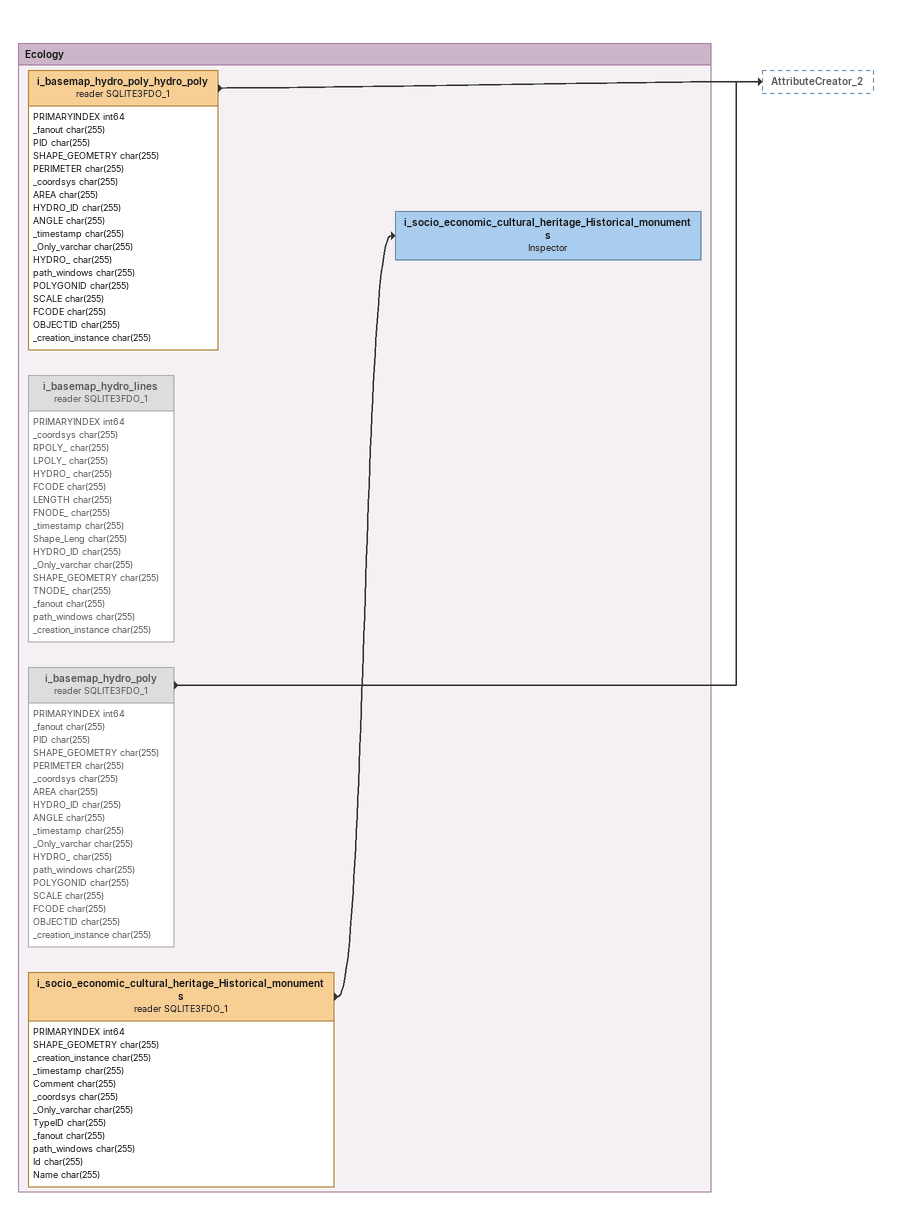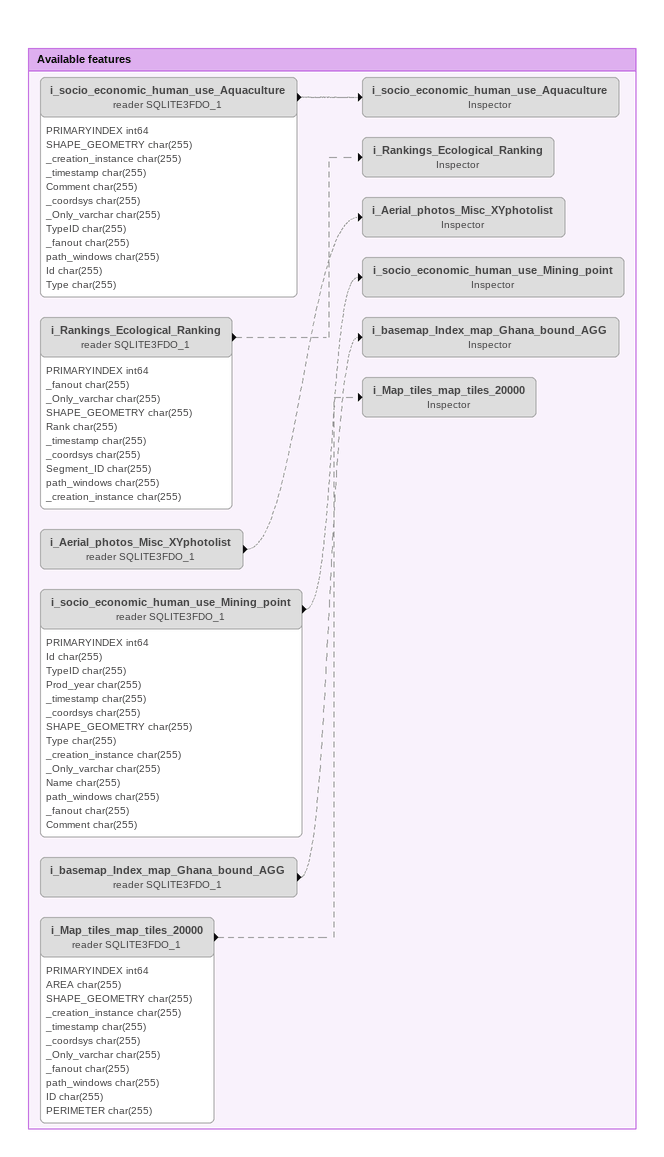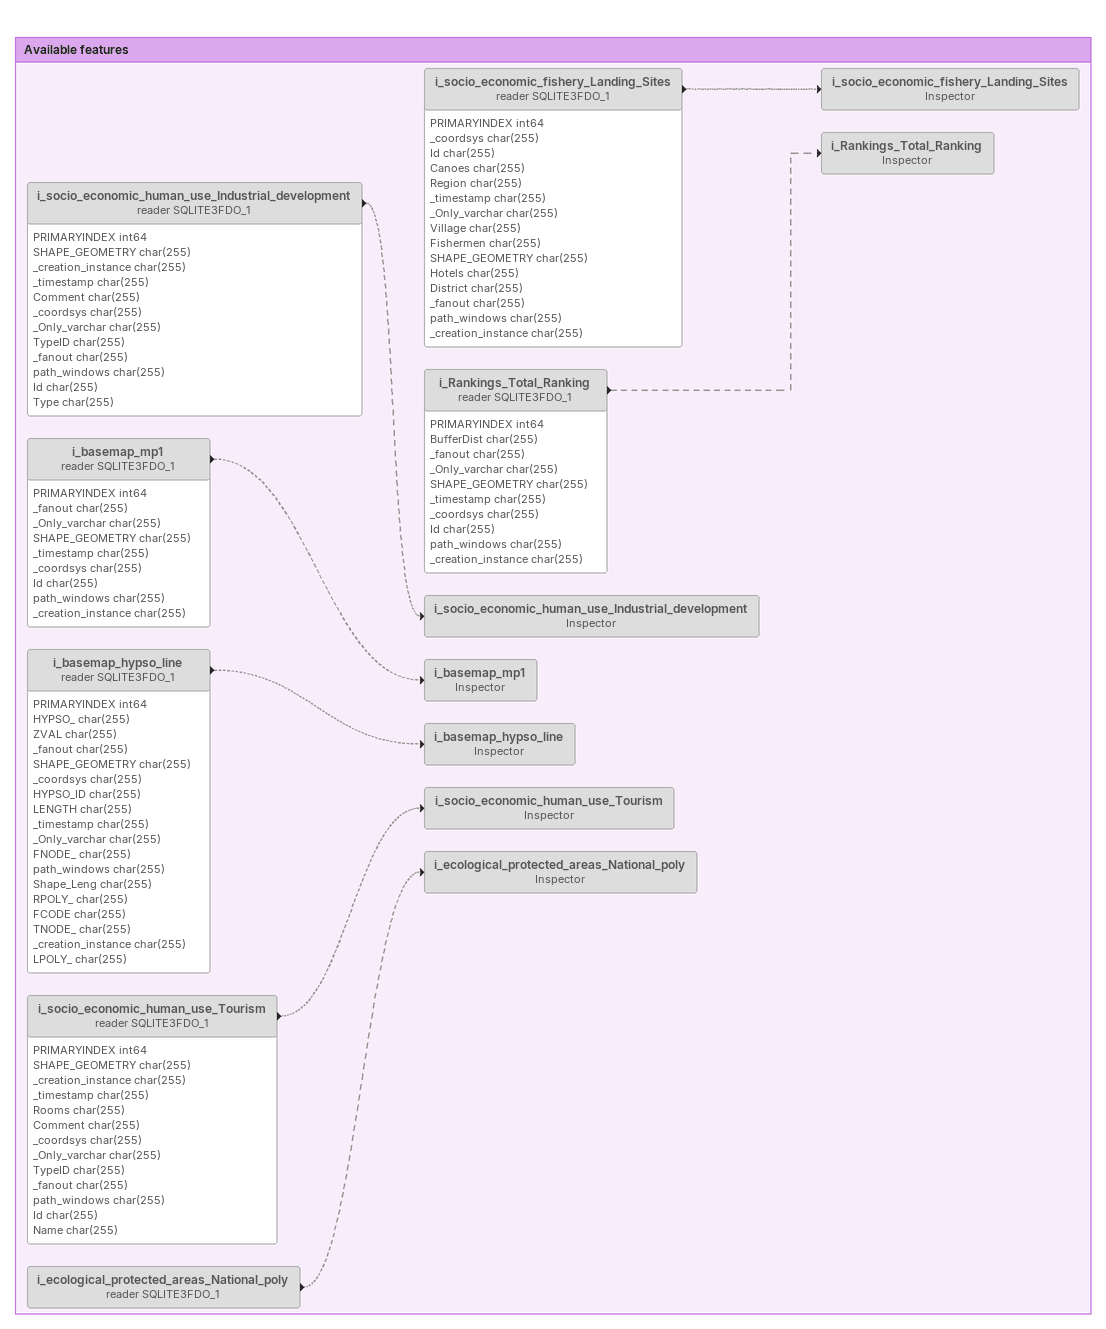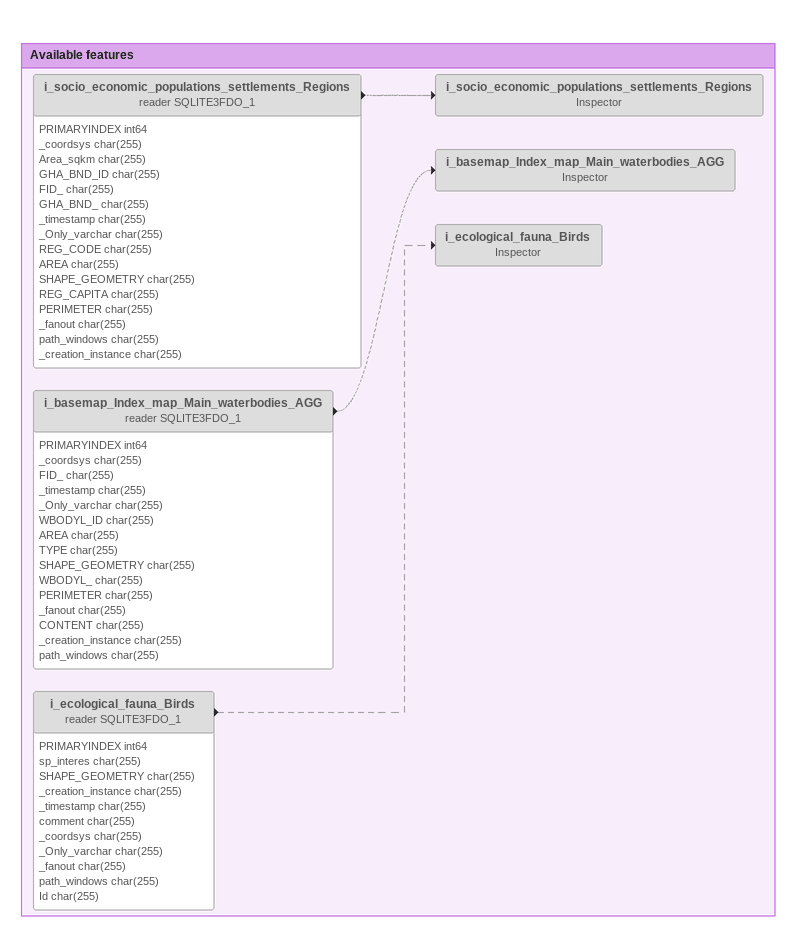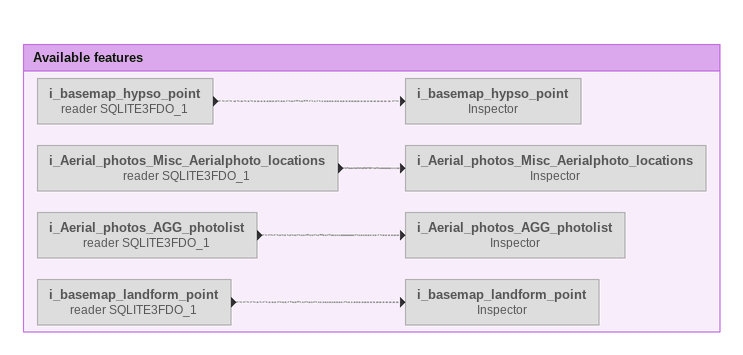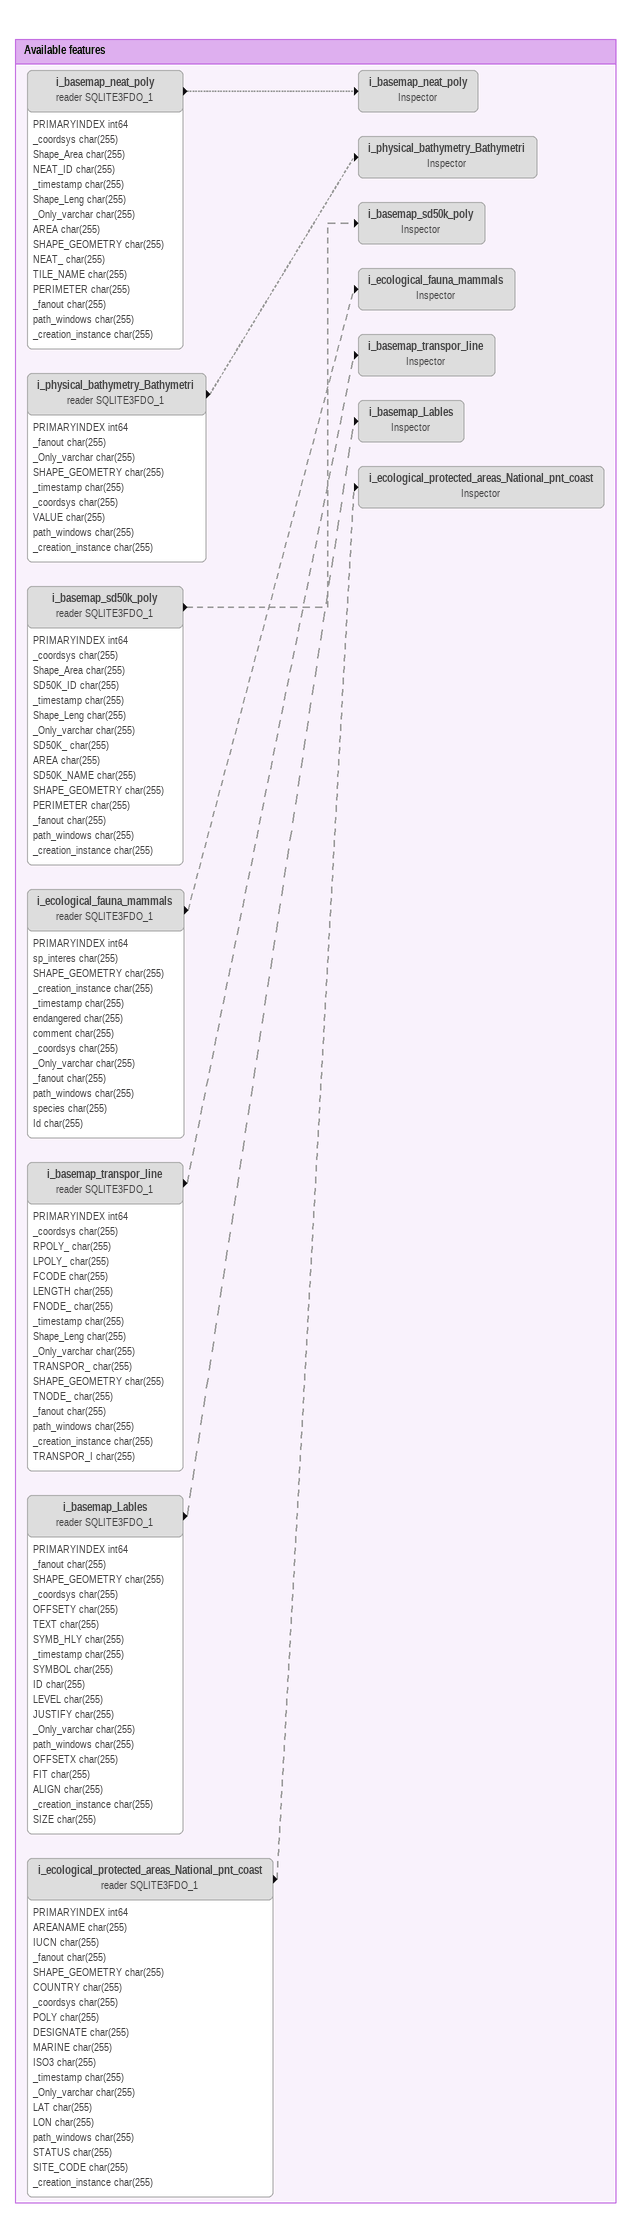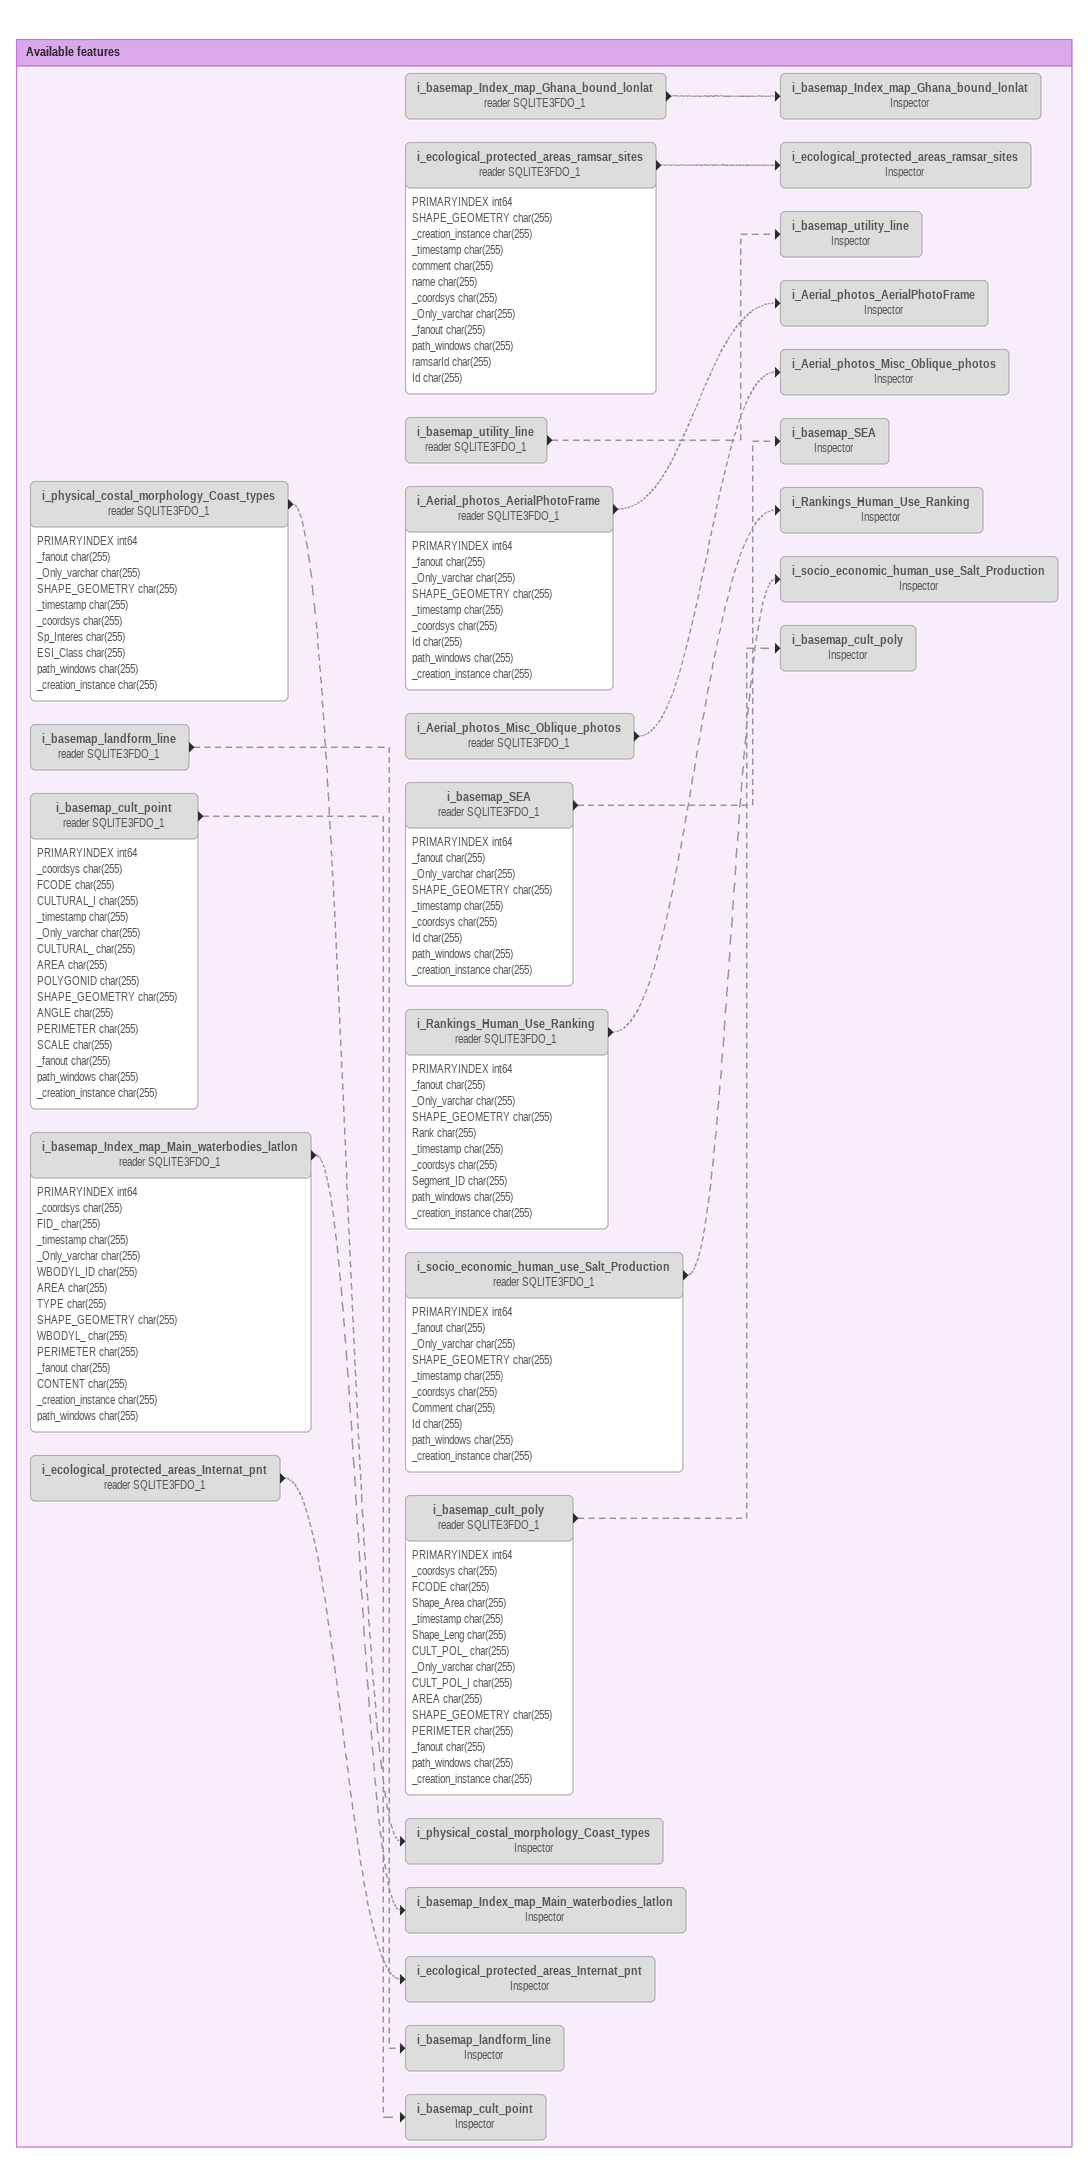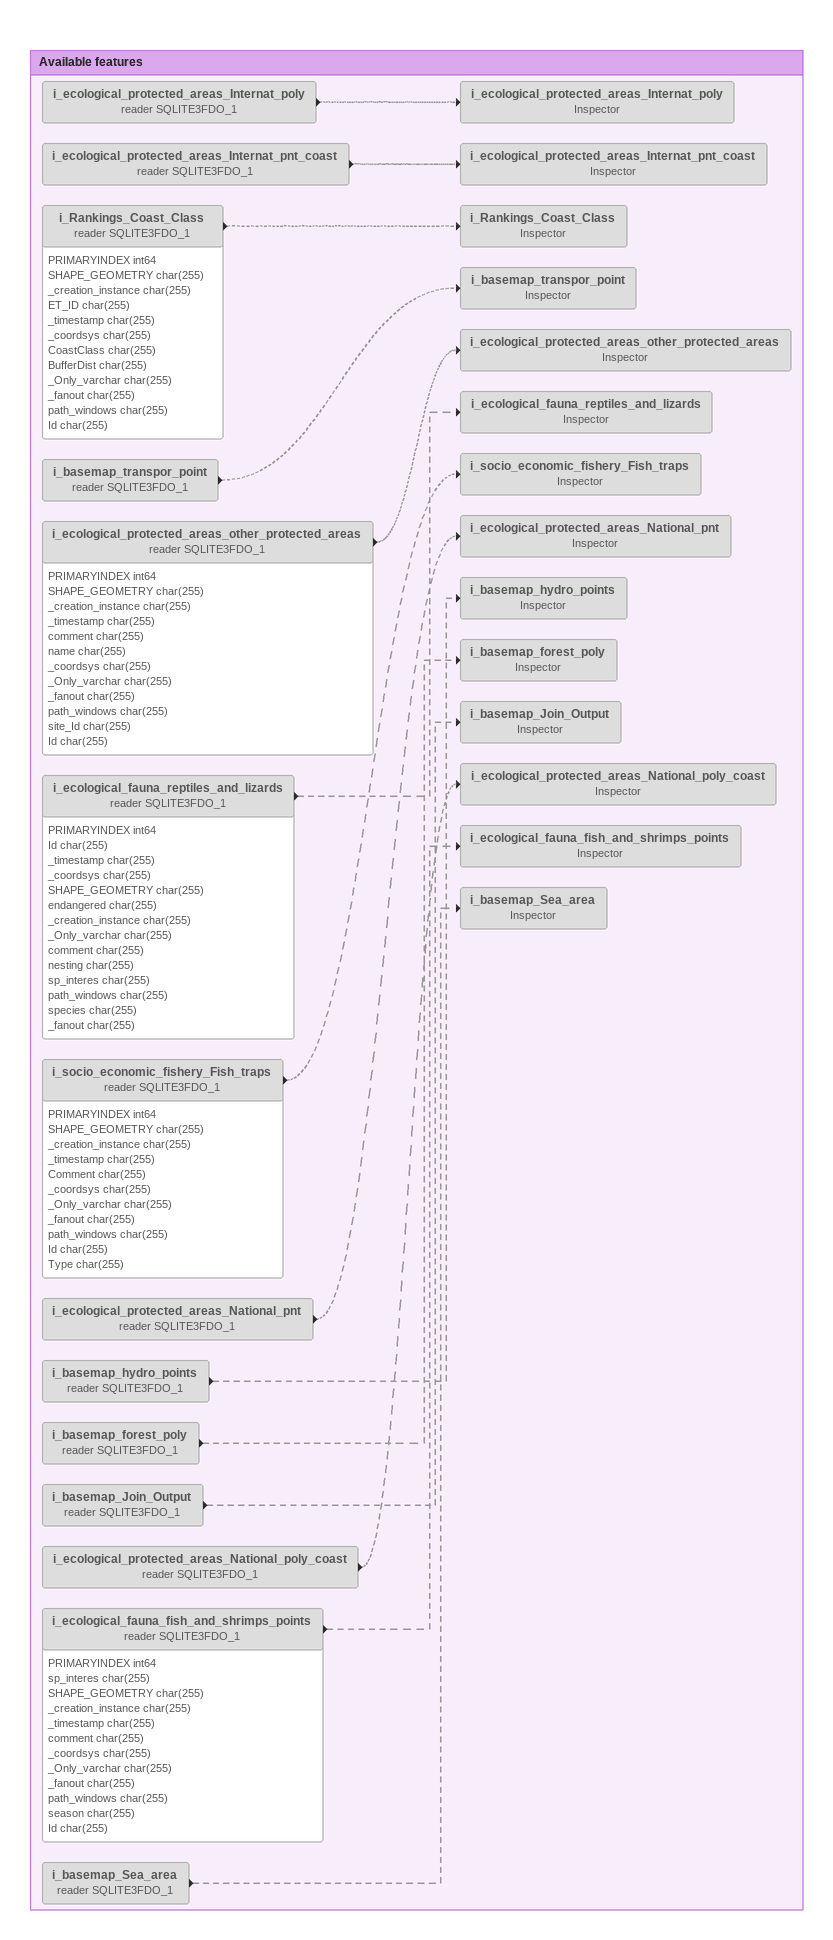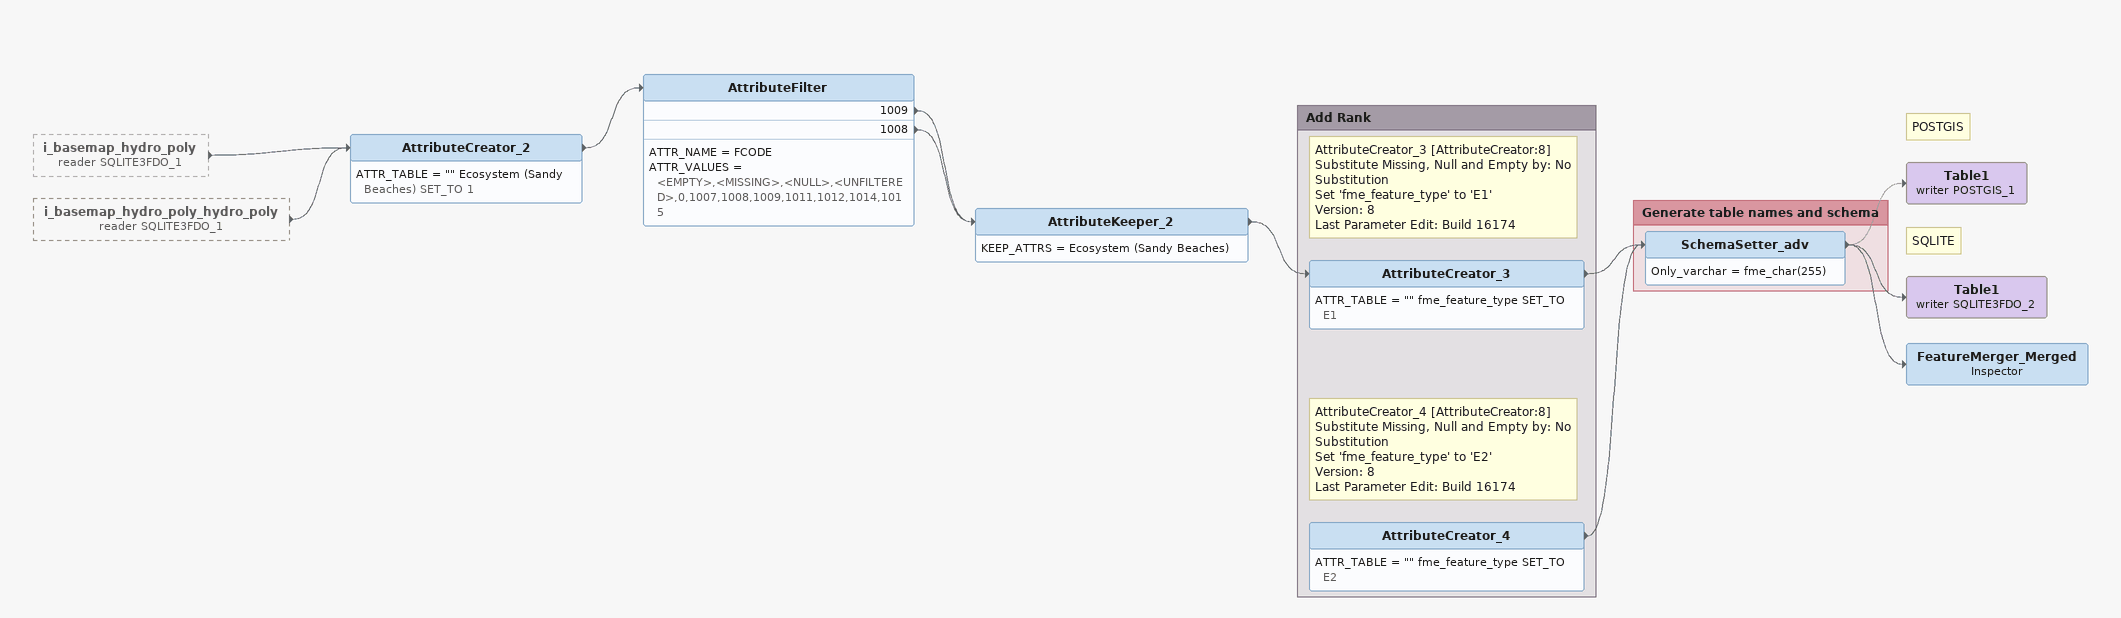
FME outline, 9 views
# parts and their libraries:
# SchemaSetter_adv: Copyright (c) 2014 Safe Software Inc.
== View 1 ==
Bookmark: Ecology
i_basemap_hydro_poly_hydro_poly (reader SQLITE3FDO_1)
    attributes: PRIMARYINDEX int64, _fanout char(255), PID char(255), SHAPE_GEOMETRY char(255), PERIMETER char(255), _coordsys char(255), AREA char(255), HYDRO_ID char(255), ANGLE char(255), _timestamp char(255), _Only_varchar char(255), HYDRO_ char(255), path_windows char(255), POLYGONID char(255), SCALE char(255), FCODE char(255), OBJECTID char(255), _creation_instance char(255)
    -> AttributeCreator_2
i_basemap_hydro_lines (reader SQLITE3FDO_1) [off]
    attributes: PRIMARYINDEX int64, _coordsys char(255), RPOLY_ char(255), LPOLY_ char(255), HYDRO_ char(255), FCODE char(255), LENGTH char(255), FNODE_ char(255), _timestamp char(255), Shape_Leng char(255), HYDRO_ID char(255), _Only_varchar char(255), SHAPE_GEOMETRY char(255), TNODE_ char(255), _fanout char(255), path_windows char(255), _creation_instance char(255)
i_basemap_hydro_poly (reader SQLITE3FDO_1) [off]
    attributes: PRIMARYINDEX int64, _fanout char(255), PID char(255), SHAPE_GEOMETRY char(255), PERIMETER char(255), _coordsys char(255), AREA char(255), HYDRO_ID char(255), ANGLE char(255), _timestamp char(255), _Only_varchar char(255), HYDRO_ char(255), path_windows char(255), POLYGONID char(255), SCALE char(255), FCODE char(255), OBJECTID char(255), _creation_instance char(255)
    -> AttributeCreator_2
i_socio_economic_cultural_heritage_Historical_monuments (reader SQLITE3FDO_1)
    attributes: PRIMARYINDEX int64, SHAPE_GEOMETRY char(255), _creation_instance char(255), _timestamp char(255), Comment char(255), _coordsys char(255), _Only_varchar char(255), TypeID char(255), _fanout char(255), path_windows char(255), Id char(255), Name char(255)
    -> i_socio_economic_cultural_heritage_Historical_monuments
i_socio_economic_cultural_heritage_Historical_monuments: Inspector

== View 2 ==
Bookmark: Available features
i_socio_economic_human_use_Aquaculture (reader SQLITE3FDO_1) [off]
    attributes: PRIMARYINDEX int64, SHAPE_GEOMETRY char(255), _creation_instance char(255), _timestamp char(255), Comment char(255), _coordsys char(255), _Only_varchar char(255), TypeID char(255), _fanout char(255), path_windows char(255), Id char(255), Type char(255)
    -> i_socio_economic_human_use_Aquaculture [off]
i_socio_economic_human_use_Aquaculture: Inspector [off]
i_Rankings_Ecological_Ranking (reader SQLITE3FDO_1) [off]
    attributes: PRIMARYINDEX int64, _fanout char(255), _Only_varchar char(255), SHAPE_GEOMETRY char(255), Rank char(255), _timestamp char(255), _coordsys char(255), Segment_ID char(255), path_windows char(255), _creation_instance char(255)
    -> i_Rankings_Ecological_Ranking [off]
i_Rankings_Ecological_Ranking: Inspector [off]
i_Aerial_photos_Misc_XYphotolist (reader SQLITE3FDO_1) [off]
    -> i_Aerial_photos_Misc_XYphotolist [off]
i_Aerial_photos_Misc_XYphotolist: Inspector [off]
i_socio_economic_human_use_Mining_point (reader SQLITE3FDO_1) [off]
    attributes: PRIMARYINDEX int64, Id char(255), TypeID char(255), Prod_year char(255), _timestamp char(255), _coordsys char(255), SHAPE_GEOMETRY char(255), Type char(255), _creation_instance char(255), _Only_varchar char(255), Name char(255), path_windows char(255), _fanout char(255), Comment char(255)
    -> i_socio_economic_human_use_Mining_point [off]
i_socio_economic_human_use_Mining_point: Inspector [off]
i_basemap_Index_map_Ghana_bound_AGG (reader SQLITE3FDO_1) [off]
    -> i_basemap_Index_map_Ghana_bound_AGG [off]
i_basemap_Index_map_Ghana_bound_AGG: Inspector [off]
i_Map_tiles_map_tiles_20000 (reader SQLITE3FDO_1) [off]
    attributes: PRIMARYINDEX int64, AREA char(255), SHAPE_GEOMETRY char(255), _creation_instance char(255), _timestamp char(255), _coordsys char(255), _Only_varchar char(255), _fanout char(255), path_windows char(255), ID char(255), PERIMETER char(255)
    -> i_Map_tiles_map_tiles_20000 [off]
i_Map_tiles_map_tiles_20000: Inspector [off]

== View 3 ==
Bookmark: Available features
i_socio_economic_human_use_Industrial_development (reader SQLITE3FDO_1) [off]
    attributes: PRIMARYINDEX int64, SHAPE_GEOMETRY char(255), _creation_instance char(255), _timestamp char(255), Comment char(255), _coordsys char(255), _Only_varchar char(255), TypeID char(255), _fanout char(255), path_windows char(255), Id char(255), Type char(255)
    -> i_socio_economic_human_use_Industrial_development [off]
i_socio_economic_human_use_Industrial_development: Inspector [off]
i_basemap_mp1 (reader SQLITE3FDO_1) [off]
    attributes: PRIMARYINDEX int64, _fanout char(255), _Only_varchar char(255), SHAPE_GEOMETRY char(255), _timestamp char(255), _coordsys char(255), Id char(255), path_windows char(255), _creation_instance char(255)
    -> i_basemap_mp1 [off]
i_basemap_mp1: Inspector [off]
i_basemap_hypso_line (reader SQLITE3FDO_1) [off]
    attributes: PRIMARYINDEX int64, HYPSO_ char(255), ZVAL char(255), _fanout char(255), SHAPE_GEOMETRY char(255), _coordsys char(255), HYPSO_ID char(255), LENGTH char(255), _timestamp char(255), _Only_varchar char(255), FNODE_ char(255), path_windows char(255), Shape_Leng char(255), RPOLY_ char(255), FCODE char(255), TNODE_ char(255), _creation_instance char(255), LPOLY_ char(255)
    -> i_basemap_hypso_line [off]
i_basemap_hypso_line: Inspector [off]
i_socio_economic_human_use_Tourism (reader SQLITE3FDO_1) [off]
    attributes: PRIMARYINDEX int64, SHAPE_GEOMETRY char(255), _creation_instance char(255), _timestamp char(255), Rooms char(255), Comment char(255), _coordsys char(255), _Only_varchar char(255), TypeID char(255), _fanout char(255), path_windows char(255), Id char(255), Name char(255)
    -> i_socio_economic_human_use_Tourism [off]
i_socio_economic_human_use_Tourism: Inspector [off]
i_ecological_protected_areas_National_poly (reader SQLITE3FDO_1) [off]
    -> i_ecological_protected_areas_National_poly [off]
i_ecological_protected_areas_National_poly: Inspector [off]
i_socio_economic_fishery_Landing_Sites (reader SQLITE3FDO_1) [off]
    attributes: PRIMARYINDEX int64, _coordsys char(255), Id char(255), Canoes char(255), Region char(255), _timestamp char(255), _Only_varchar char(255), Village char(255), Fishermen char(255), SHAPE_GEOMETRY char(255), Hotels char(255), District char(255), _fanout char(255), path_windows char(255), _creation_instance char(255)
    -> i_socio_economic_fishery_Landing_Sites [off]
i_socio_economic_fishery_Landing_Sites: Inspector [off]
i_Rankings_Total_Ranking (reader SQLITE3FDO_1) [off]
    attributes: PRIMARYINDEX int64, BufferDist char(255), _fanout char(255), _Only_varchar char(255), SHAPE_GEOMETRY char(255), _timestamp char(255), _coordsys char(255), Id char(255), path_windows char(255), _creation_instance char(255)
    -> i_Rankings_Total_Ranking [off]
i_Rankings_Total_Ranking: Inspector [off]

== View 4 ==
Bookmark: Available features
i_socio_economic_populations_settlements_Regions (reader SQLITE3FDO_1) [off]
    attributes: PRIMARYINDEX int64, _coordsys char(255), Area_sqkm char(255), GHA_BND_ID char(255), FID_ char(255), GHA_BND_ char(255), _timestamp char(255), _Only_varchar char(255), REG_CODE char(255), AREA char(255), SHAPE_GEOMETRY char(255), REG_CAPITA char(255), PERIMETER char(255), _fanout char(255), path_windows char(255), _creation_instance char(255)
    -> i_socio_economic_populations_settlements_Regions [off]
i_socio_economic_populations_settlements_Regions: Inspector [off]
i_basemap_Index_map_Main_waterbodies_AGG (reader SQLITE3FDO_1) [off]
    attributes: PRIMARYINDEX int64, _coordsys char(255), FID_ char(255), _timestamp char(255), _Only_varchar char(255), WBODYL_ID char(255), AREA char(255), TYPE char(255), SHAPE_GEOMETRY char(255), WBODYL_ char(255), PERIMETER char(255), _fanout char(255), CONTENT char(255), _creation_instance char(255), path_windows char(255)
    -> i_basemap_Index_map_Main_waterbodies_AGG [off]
i_basemap_Index_map_Main_waterbodies_AGG: Inspector [off]
i_ecological_fauna_Birds (reader SQLITE3FDO_1) [off]
    attributes: PRIMARYINDEX int64, sp_interes char(255), SHAPE_GEOMETRY char(255), _creation_instance char(255), _timestamp char(255), comment char(255), _coordsys char(255), _Only_varchar char(255), _fanout char(255), path_windows char(255), Id char(255)
    -> i_ecological_fauna_Birds [off]
i_ecological_fauna_Birds: Inspector [off]

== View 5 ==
Bookmark: Available features
i_basemap_hypso_point (reader SQLITE3FDO_1) [off]
    -> i_basemap_hypso_point [off]
i_basemap_hypso_point: Inspector [off]
i_Aerial_photos_Misc_Aerialphoto_locations (reader SQLITE3FDO_1) [off]
    -> i_Aerial_photos_Misc_Aerialphoto_locations [off]
i_Aerial_photos_Misc_Aerialphoto_locations: Inspector [off]
i_Aerial_photos_AGG_photolist (reader SQLITE3FDO_1) [off]
    -> i_Aerial_photos_AGG_photolist [off]
i_Aerial_photos_AGG_photolist: Inspector [off]
i_basemap_landform_point (reader SQLITE3FDO_1) [off]
    -> i_basemap_landform_point [off]
i_basemap_landform_point: Inspector [off]

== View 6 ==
Bookmark: Available features
i_basemap_neat_poly (reader SQLITE3FDO_1) [off]
    attributes: PRIMARYINDEX int64, _coordsys char(255), Shape_Area char(255), NEAT_ID char(255), _timestamp char(255), Shape_Leng char(255), _Only_varchar char(255), AREA char(255), SHAPE_GEOMETRY char(255), NEAT_ char(255), TILE_NAME char(255), PERIMETER char(255), _fanout char(255), path_windows char(255), _creation_instance char(255)
    -> i_basemap_neat_poly [off]
i_basemap_neat_poly: Inspector [off]
i_physical_bathymetry_Bathymetri (reader SQLITE3FDO_1) [off]
    attributes: PRIMARYINDEX int64, _fanout char(255), _Only_varchar char(255), SHAPE_GEOMETRY char(255), _timestamp char(255), _coordsys char(255), VALUE char(255), path_windows char(255), _creation_instance char(255)
    -> i_physical_bathymetry_Bathymetri [off]
i_physical_bathymetry_Bathymetri: Inspector [off]
i_basemap_sd50k_poly (reader SQLITE3FDO_1) [off]
    attributes: PRIMARYINDEX int64, _coordsys char(255), Shape_Area char(255), SD50K_ID char(255), _timestamp char(255), Shape_Leng char(255), _Only_varchar char(255), SD50K_ char(255), AREA char(255), SD50K_NAME char(255), SHAPE_GEOMETRY char(255), PERIMETER char(255), _fanout char(255), path_windows char(255), _creation_instance char(255)
    -> i_basemap_sd50k_poly [off]
i_basemap_sd50k_poly: Inspector [off]
i_ecological_fauna_mammals (reader SQLITE3FDO_1) [off]
    attributes: PRIMARYINDEX int64, sp_interes char(255), SHAPE_GEOMETRY char(255), _creation_instance char(255), _timestamp char(255), endangered char(255), comment char(255), _coordsys char(255), _Only_varchar char(255), _fanout char(255), path_windows char(255), species char(255), Id char(255)
    -> i_ecological_fauna_mammals [off]
i_ecological_fauna_mammals: Inspector [off]
i_basemap_transpor_line (reader SQLITE3FDO_1) [off]
    attributes: PRIMARYINDEX int64, _coordsys char(255), RPOLY_ char(255), LPOLY_ char(255), FCODE char(255), LENGTH char(255), FNODE_ char(255), _timestamp char(255), Shape_Leng char(255), _Only_varchar char(255), TRANSPOR_ char(255), SHAPE_GEOMETRY char(255), TNODE_ char(255), _fanout char(255), path_windows char(255), _creation_instance char(255), TRANSPOR_I char(255)
    -> i_basemap_transpor_line [off]
i_basemap_transpor_line: Inspector [off]
i_basemap_Lables (reader SQLITE3FDO_1) [off]
    attributes: PRIMARYINDEX int64, _fanout char(255), SHAPE_GEOMETRY char(255), _coordsys char(255), OFFSETY char(255), TEXT char(255), SYMB_HLY char(255), _timestamp char(255), SYMBOL char(255), ID char(255), LEVEL char(255), JUSTIFY char(255), _Only_varchar char(255), path_windows char(255), OFFSETX char(255), FIT char(255), ALIGN char(255), _creation_instance char(255), SIZE char(255)
    -> i_basemap_Lables [off]
i_basemap_Lables: Inspector [off]
i_ecological_protected_areas_National_pnt_coast (reader SQLITE3FDO_1) [off]
    attributes: PRIMARYINDEX int64, AREANAME char(255), IUCN char(255), _fanout char(255), SHAPE_GEOMETRY char(255), COUNTRY char(255), _coordsys char(255), POLY char(255), DESIGNATE char(255), MARINE char(255), ISO3 char(255), _timestamp char(255), _Only_varchar char(255), LAT char(255), LON char(255), path_windows char(255), STATUS char(255), SITE_CODE char(255), _creation_instance char(255)
    -> i_ecological_protected_areas_National_pnt_coast [off]
i_ecological_protected_areas_National_pnt_coast: Inspector [off]

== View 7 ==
Bookmark: Available features
i_physical_costal_morphology_Coast_types (reader SQLITE3FDO_1) [off]
    attributes: PRIMARYINDEX int64, _fanout char(255), _Only_varchar char(255), SHAPE_GEOMETRY char(255), _timestamp char(255), _coordsys char(255), Sp_Interes char(255), ESI_Class char(255), path_windows char(255), _creation_instance char(255)
    -> i_physical_costal_morphology_Coast_types [off]
i_physical_costal_morphology_Coast_types: Inspector [off]
i_basemap_landform_line (reader SQLITE3FDO_1) [off]
    -> i_basemap_landform_line [off]
i_basemap_landform_line: Inspector [off]
i_basemap_cult_point (reader SQLITE3FDO_1) [off]
    attributes: PRIMARYINDEX int64, _coordsys char(255), FCODE char(255), CULTURAL_I char(255), _timestamp char(255), _Only_varchar char(255), CULTURAL_ char(255), AREA char(255), POLYGONID char(255), SHAPE_GEOMETRY char(255), ANGLE char(255), PERIMETER char(255), SCALE char(255), _fanout char(255), path_windows char(255), _creation_instance char(255)
    -> i_basemap_cult_point [off]
i_basemap_cult_point: Inspector [off]
i_basemap_Index_map_Main_waterbodies_latlon (reader SQLITE3FDO_1) [off]
    attributes: PRIMARYINDEX int64, _coordsys char(255), FID_ char(255), _timestamp char(255), _Only_varchar char(255), WBODYL_ID char(255), AREA char(255), TYPE char(255), SHAPE_GEOMETRY char(255), WBODYL_ char(255), PERIMETER char(255), _fanout char(255), CONTENT char(255), _creation_instance char(255), path_windows char(255)
    -> i_basemap_Index_map_Main_waterbodies_latlon [off]
i_basemap_Index_map_Main_waterbodies_latlon: Inspector [off]
i_ecological_protected_areas_Internat_pnt (reader SQLITE3FDO_1) [off]
    -> i_ecological_protected_areas_Internat_pnt [off]
i_ecological_protected_areas_Internat_pnt: Inspector [off]
i_basemap_Index_map_Ghana_bound_lonlat (reader SQLITE3FDO_1) [off]
    -> i_basemap_Index_map_Ghana_bound_lonlat [off]
i_basemap_Index_map_Ghana_bound_lonlat: Inspector [off]
i_ecological_protected_areas_ramsar_sites (reader SQLITE3FDO_1) [off]
    attributes: PRIMARYINDEX int64, SHAPE_GEOMETRY char(255), _creation_instance char(255), _timestamp char(255), comment char(255), name char(255), _coordsys char(255), _Only_varchar char(255), _fanout char(255), path_windows char(255), ramsarId char(255), Id char(255)
    -> i_ecological_protected_areas_ramsar_sites [off]
i_ecological_protected_areas_ramsar_sites: Inspector [off]
i_basemap_utility_line (reader SQLITE3FDO_1) [off]
    -> i_basemap_utility_line [off]
i_basemap_utility_line: Inspector [off]
i_Aerial_photos_AerialPhotoFrame (reader SQLITE3FDO_1) [off]
    attributes: PRIMARYINDEX int64, _fanout char(255), _Only_varchar char(255), SHAPE_GEOMETRY char(255), _timestamp char(255), _coordsys char(255), Id char(255), path_windows char(255), _creation_instance char(255)
    -> i_Aerial_photos_AerialPhotoFrame [off]
i_Aerial_photos_AerialPhotoFrame: Inspector [off]
i_Aerial_photos_Misc_Oblique_photos (reader SQLITE3FDO_1) [off]
    -> i_Aerial_photos_Misc_Oblique_photos [off]
i_Aerial_photos_Misc_Oblique_photos: Inspector [off]
i_basemap_SEA (reader SQLITE3FDO_1) [off]
    attributes: PRIMARYINDEX int64, _fanout char(255), _Only_varchar char(255), SHAPE_GEOMETRY char(255), _timestamp char(255), _coordsys char(255), Id char(255), path_windows char(255), _creation_instance char(255)
    -> i_basemap_SEA [off]
i_basemap_SEA: Inspector [off]
i_Rankings_Human_Use_Ranking (reader SQLITE3FDO_1) [off]
    attributes: PRIMARYINDEX int64, _fanout char(255), _Only_varchar char(255), SHAPE_GEOMETRY char(255), Rank char(255), _timestamp char(255), _coordsys char(255), Segment_ID char(255), path_windows char(255), _creation_instance char(255)
    -> i_Rankings_Human_Use_Ranking [off]
i_Rankings_Human_Use_Ranking: Inspector [off]
i_socio_economic_human_use_Salt_Production (reader SQLITE3FDO_1) [off]
    attributes: PRIMARYINDEX int64, _fanout char(255), _Only_varchar char(255), SHAPE_GEOMETRY char(255), _timestamp char(255), _coordsys char(255), Comment char(255), Id char(255), path_windows char(255), _creation_instance char(255)
    -> i_socio_economic_human_use_Salt_Production [off]
i_socio_economic_human_use_Salt_Production: Inspector [off]
i_basemap_cult_poly (reader SQLITE3FDO_1) [off]
    attributes: PRIMARYINDEX int64, _coordsys char(255), FCODE char(255), Shape_Area char(255), _timestamp char(255), Shape_Leng char(255), CULT_POL_ char(255), _Only_varchar char(255), CULT_POL_I char(255), AREA char(255), SHAPE_GEOMETRY char(255), PERIMETER char(255), _fanout char(255), path_windows char(255), _creation_instance char(255)
    -> i_basemap_cult_poly [off]
i_basemap_cult_poly: Inspector [off]

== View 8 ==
Bookmark: Available features
i_ecological_protected_areas_Internat_poly (reader SQLITE3FDO_1) [off]
    -> i_ecological_protected_areas_Internat_poly [off]
i_ecological_protected_areas_Internat_poly: Inspector [off]
i_ecological_protected_areas_Internat_pnt_coast (reader SQLITE3FDO_1) [off]
    -> i_ecological_protected_areas_Internat_pnt_coast [off]
i_ecological_protected_areas_Internat_pnt_coast: Inspector [off]
i_Rankings_Coast_Class (reader SQLITE3FDO_1) [off]
    attributes: PRIMARYINDEX int64, SHAPE_GEOMETRY char(255), _creation_instance char(255), ET_ID char(255), _timestamp char(255), _coordsys char(255), CoastClass char(255), BufferDist char(255), _Only_varchar char(255), _fanout char(255), path_windows char(255), Id char(255)
    -> i_Rankings_Coast_Class [off]
i_Rankings_Coast_Class: Inspector [off]
i_basemap_transpor_point (reader SQLITE3FDO_1) [off]
    -> i_basemap_transpor_point [off]
i_basemap_transpor_point: Inspector [off]
i_ecological_protected_areas_other_protected_areas (reader SQLITE3FDO_1) [off]
    attributes: PRIMARYINDEX int64, SHAPE_GEOMETRY char(255), _creation_instance char(255), _timestamp char(255), comment char(255), name char(255), _coordsys char(255), _Only_varchar char(255), _fanout char(255), path_windows char(255), site_Id char(255), Id char(255)
    -> i_ecological_protected_areas_other_protected_areas [off]
i_ecological_protected_areas_other_protected_areas: Inspector [off]
i_ecological_fauna_reptiles_and_lizards (reader SQLITE3FDO_1) [off]
    attributes: PRIMARYINDEX int64, Id char(255), _timestamp char(255), _coordsys char(255), SHAPE_GEOMETRY char(255), endangered char(255), _creation_instance char(255), _Only_varchar char(255), comment char(255), nesting char(255), sp_interes char(255), path_windows char(255), species char(255), _fanout char(255)
    -> i_ecological_fauna_reptiles_and_lizards [off]
i_ecological_fauna_reptiles_and_lizards: Inspector [off]
i_socio_economic_fishery_Fish_traps (reader SQLITE3FDO_1) [off]
    attributes: PRIMARYINDEX int64, SHAPE_GEOMETRY char(255), _creation_instance char(255), _timestamp char(255), Comment char(255), _coordsys char(255), _Only_varchar char(255), _fanout char(255), path_windows char(255), Id char(255), Type char(255)
    -> i_socio_economic_fishery_Fish_traps [off]
i_socio_economic_fishery_Fish_traps: Inspector [off]
i_ecological_protected_areas_National_pnt (reader SQLITE3FDO_1) [off]
    -> i_ecological_protected_areas_National_pnt [off]
i_ecological_protected_areas_National_pnt: Inspector [off]
i_basemap_hydro_points (reader SQLITE3FDO_1) [off]
    -> i_basemap_hydro_points [off]
i_basemap_hydro_points: Inspector [off]
i_basemap_forest_poly (reader SQLITE3FDO_1) [off]
    -> i_basemap_forest_poly [off]
i_basemap_forest_poly: Inspector [off]
i_basemap_Join_Output (reader SQLITE3FDO_1) [off]
    -> i_basemap_Join_Output [off]
i_basemap_Join_Output: Inspector [off]
i_ecological_protected_areas_National_poly_coast (reader SQLITE3FDO_1) [off]
    -> i_ecological_protected_areas_National_poly_coast [off]
i_ecological_protected_areas_National_poly_coast: Inspector [off]
i_ecological_fauna_fish_and_shrimps_points (reader SQLITE3FDO_1) [off]
    attributes: PRIMARYINDEX int64, sp_interes char(255), SHAPE_GEOMETRY char(255), _creation_instance char(255), _timestamp char(255), comment char(255), _coordsys char(255), _Only_varchar char(255), _fanout char(255), path_windows char(255), season char(255), Id char(255)
    -> i_ecological_fauna_fish_and_shrimps_points [off]
i_ecological_fauna_fish_and_shrimps_points: Inspector [off]
i_basemap_Sea_area (reader SQLITE3FDO_1) [off]
    -> i_basemap_Sea_area [off]
i_basemap_Sea_area: Inspector [off]

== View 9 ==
i_basemap_hydro_poly (reader SQLITE3FDO_1) [outside]
    -> AttributeCreator_2
i_basemap_hydro_poly_hydro_poly (reader SQLITE3FDO_1) [outside]
    -> AttributeCreator_2
AttributeCreator_2
    ATTR_TABLE = "" Ecosystem (Sandy Beaches) SET_TO 1
    -> AttributeFilter
AttributeFilter
    ATTR_NAME = FCODE
    ATTR_VALUES = <EMPTY>,<MISSING>,<NULL>,<UNFILTERED>,0,1007,1008,1009,1011,1012,1014,1015
    1009 -> AttributeKeeper_2
    1008 -> AttributeKeeper_2
AttributeKeeper_2
    KEEP_ATTRS = Ecosystem (Sandy Beaches)
    -> AttributeCreator_3
Note: POSTGIS
Table1 (writer POSTGIS_1)
Note: SQLITE
Table1 (writer SQLITE3FDO_2)
FeatureMerger_Merged: Inspector

Bookmark: Add Rank
Note: AttributeCreator_3 [AttributeCreator:8] / Substitute Missing, Null and Empty by: No Substitution / Set 'fme_feature_type' to 'E1' / Version: 8 / Last Parameter Edit: Build 16174
AttributeCreator_3
    ATTR_TABLE = "" fme_feature_type SET_TO E1
    -> SchemaSetter_adv
Note: AttributeCreator_4 [AttributeCreator:8] / Substitute Missing, Null and Empty by: No Substitution / Set 'fme_feature_type' to 'E2' / Version: 8 / Last Parameter Edit: Build 16174
AttributeCreator_4
    ATTR_TABLE = "" fme_feature_type SET_TO E2
    -> SchemaSetter_adv

Bookmark: Generate table names and schema
SchemaSetter_adv
    Only_varchar = fme_char(255)
    -> Table1 (writer POSTGIS_1) [off]
    -> Table1 (writer SQLITE3FDO_2)
    -> FeatureMerger_Merged
